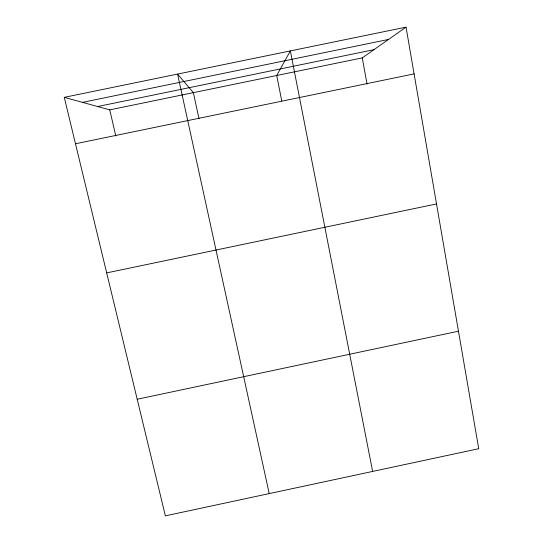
<?xml version="1.0" encoding="UTF-8"?>
<svg xmlns="http://www.w3.org/2000/svg" width="543" height="543" viewBox="0 0 543 543"><rect width="100%" height="100%" fill="white"/><g stroke="black" fill="none" stroke-linecap="round" stroke-linejoin="round"><path stroke-width="0.81" d="M64.271 97.346L109.734 109.869L362.269 57.884L406.035 27.15L478.729 448.701L165.371 515.85L64.271 97.346L406.035 27.15M137.196 399.248L458.468 331.203M106.679 272.898L436.518 203.924M82.461 102.362L388.544 39.435M97.611 106.53L373.957 49.678M75.484 143.766L414.092 73.882M109.734 109.869L115.829 135.974M269.219 493.601L177.575 74.079L193.362 92.656L199.009 118.808M281.756 100.876L276.699 75.504L290.362 50.906L372.634 471.439M362.269 57.884L367.048 84.124"/></g></svg>
